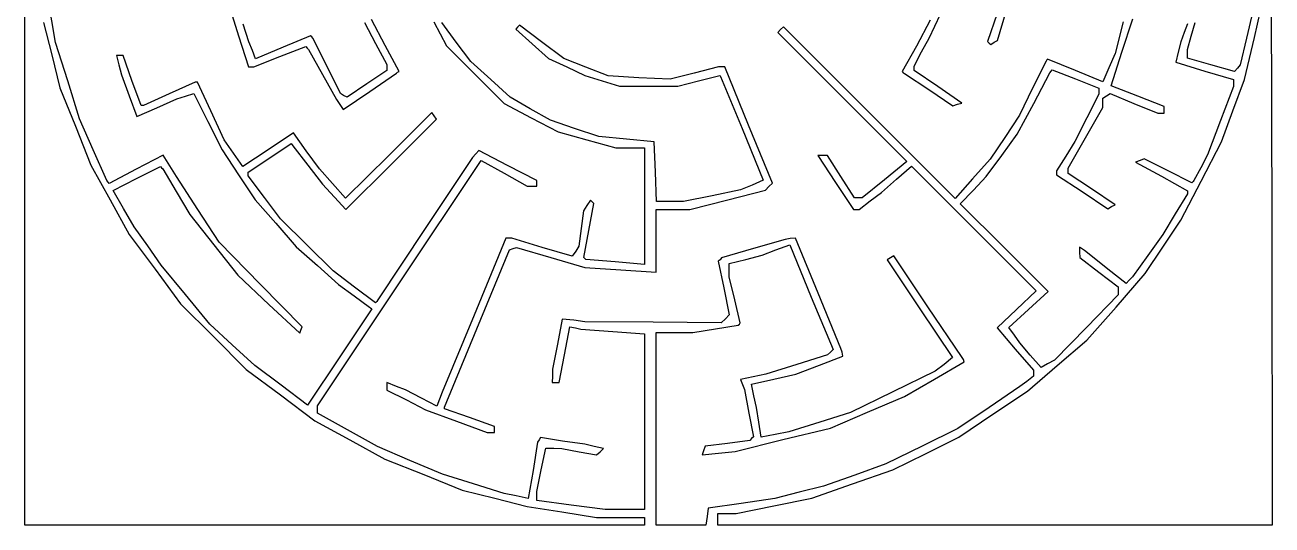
# Model space of a CAD drawing. Extents: x 0 to 914, y -823 to 91.
# Drawn here: x 0 to 914, y -823 to -456 of the extents above; entities that cross this region are included whole.
import ezdxf

# ---------------------------------------------------------------- set-up
doc = ezdxf.new("R2010")
doc.units = 0

msp = doc.modelspace()

# ---------------------------------------------------------------- linework, layer by layer
at = {"layer": 'Layer 1'}
for p, q in [((-0.0006, -822.959366), (-0.0006, -365.759366)), ((913.55328, -381.28199), (914.117724, -602.26199)), ((22.294768, -469.335328), (16.932548, -437.162028)), ((901.41773, -465.66639), (908.47328, -434.90419)), ((149.577322, -441.678448), (156.632872, -464.256248)), ((712.892782, -447.887616), (705.837232, -468.489816)), ((713.175012, -467.643156), (719.666122, -445.629856)), ((900.287906, -446.194526), (895.772356, -465.950026)), ((13.54636, -454.659466), (19.75524, -478.366066)), ((164.25291, -468.771734), (160.01958, -455.789534)), ((248.919522, -454.660656), (257.103962, -469.900656)), ((264.159454, -471.31176), (253.999454, -452.40286)), ((299.719464, -454.09615), (309.032794, -471.59395)), ((316.088396, -469.053986), (305.646196, -454.660686)), ((362.654944, -456.63625), (361.243834, -458.04736)), ((378.741644, -468.77175), (362.654944, -456.63625)), ((663.786088, -452.96762), (653.626088, -471.87652)), ((667.17271, -457.201054), (671.40604, -448.452174)), ((805.1793, -454.096692), (799.25264, -477.238892)), ((804.33264, -476.392192), (812.23486, -451.838892)), ((852.310256, -455.507756), (850.052476, -461.998866)), ((855.132476, -464.538886), (857.954696, -454.661116)), ((156.632872, -464.256248), (163.970642, -487.116248)), ((209.40849, -464.256174), (189.37069, -472.722834)), ((210.255156, -465.10284), (209.40849, -464.256174)), ((211.101822, -465.949506), (210.255156, -465.10284)), ((221.261822, -486.269506), (211.101822, -465.949506)), ((361.243834, -458.04736), (359.832724, -459.45847)), ((359.832724, -459.45847), (371.968224, -470.18287)), ((554.001752, -459.741052), (552.026202, -461.998832)), ((552.026202, -461.998832), (599.157302, -509.129932)), ((556.259532, -457.765502), (554.001752, -459.741052)), ((619.195032, -520.701002), (556.259532, -457.765502)), ((657.29494, -476.109934), (662.93938, -465.949934)), ((662.93938, -465.949934), (667.17271, -457.201054)), ((850.052476, -461.998866), (847.512476, -468.772196)), ((852.310256, -474.416656), (855.132476, -464.538886)), ((895.772356, -465.950026), (890.974586, -485.705526)), ((894.07996, -496.42859), (901.41773, -465.66639)), ((31.325868, -497.275328), (22.294768, -469.335328)), ((166.79291, -474.980614), (164.25291, -468.771734)), ((169.05069, -481.189494), (166.79291, -474.980614)), ((189.37069, -472.722834), (169.05069, -481.189494)), ((186.830642, -479.496258), (206.021742, -472.158488)), ((206.021742, -472.158488), (206.868408, -473.287378)), ((206.868408, -473.287378), (207.997298, -474.416268)), ((207.997298, -474.416268), (218.157298, -492.760668)), ((257.103962, -469.900656), (265.288402, -485.422856)), ((274.319454, -490.50286), (264.159454, -471.31176)), ((309.032794, -471.59395), (330.199494, -492.76065)), ((326.812796, -483.165086), (316.088396, -469.053986)), ((371.968224, -470.18287), (383.821524, -480.90727)), ((395.110544, -480.90725), (378.741644, -468.77175)), ((653.626088, -471.87652), (643.183888, -490.50322)), ((705.837232, -468.489816), (706.966122, -469.618706)), ((706.966122, -469.618706), (708.095012, -470.747596)), ((708.095012, -470.747596), (710.635012, -469.054266)), ((710.635012, -469.054266), (713.175012, -467.643156)), ((847.512476, -468.772196), (845.536926, -476.392186)), ((852.310256, -477.521096), (852.310256, -474.416656)), ((19.75524, -478.366066), (25.6819, -502.354966)), ((69.708014, -478.648868), (67.168014, -478.648868)), ((67.168014, -478.648868), (68.861344, -485.704418)), ((71.965794, -478.648868), (69.708014, -478.648868)), ((78.456904, -496.993268), (71.965794, -478.648868)), ((167.921742, -487.116248), (186.830642, -479.496258)), ((341.488296, -496.429486), (326.812796, -483.165086)), ((383.821524, -480.90727), (397.368224, -487.11615)), ((411.197244, -487.39836), (395.110544, -480.90725)), ((651.93272, -486.552134), (657.29494, -476.109934)), ((748.734852, -482.883302), (738.857082, -502.638802)), ((749.299296, -482.036636), (748.734852, -482.883302)), ((749.86374, -481.472192), (749.299296, -482.036636)), ((770.18374, -489.656632), (749.86374, -481.472192)), ((799.25264, -477.238892), (794.73709, -487.681092)), ((796.43042, -500.945492), (804.33264, -476.392192)), ((845.536926, -476.392186), (843.843596, -483.729956)), ((843.843596, -483.729956), (865.010296, -490.221066)), ((852.310256, -480.625536), (852.310256, -477.521096)), ((869.525756, -485.705536), (852.310256, -480.625536)), ((68.861344, -485.704418), (70.836894, -493.042188)), ((70.836894, -493.042188), (76.481334, -508.282188)), ((163.970642, -487.116248), (165.946192, -487.116248)), ((165.946192, -487.116248), (167.921742, -487.116248)), ((218.157298, -492.760668), (228.317298, -511.105068)), ((231.421822, -506.589506), (221.261822, -486.269506)), ((265.288402, -489.656186), (250.612902, -499.533956)), ((252.870598, -505.178448), (272.343898, -491.631748)), ((265.288402, -485.422856), (265.288402, -487.680636)), ((265.288402, -487.680636), (265.288402, -489.656186)), ((272.343898, -491.631748), (273.190564, -491.067304)), ((273.190564, -491.067304), (274.319454, -490.50286)), ((330.199494, -492.76065), (351.366194, -513.92725)), ((397.368224, -487.11615), (410.632624, -493.32503)), ((410.632624, -493.32503), (423.332624, -497.27614)), ((427.566144, -493.60724), (411.197244, -487.39836)), ((450.143944, -495.01835), (427.566144, -493.60724)), ((490.783944, -491.63169), (473.003944, -496.14724)), ((508.563944, -487.11614), (490.783944, -491.63169)), ((493.888124, -497.27614), (509.410324, -493.32503)), ((510.821724, -487.11614), (508.563944, -487.11614)), ((509.410324, -493.32503), (509.692546, -493.607252)), ((509.692546, -493.607252), (509.974768, -494.171696)), ((513.079504, -487.11614), (510.821724, -487.11614)), ((530.577304, -529.73164), (513.079504, -487.11614)), ((643.183888, -490.50322), (644.030554, -491.349886)), ((644.030554, -491.349886), (644.87722, -491.91433)), ((644.87722, -491.91433), (662.65722, -503.76763)), ((651.93272, -487.963244), (651.93272, -486.552134)), ((651.93272, -489.656574), (651.93272, -487.963244)), ((669.43052, -501.509874), (651.93272, -489.656574)), ((739.703588, -513.927688), (751.556888, -491.349888)), ((751.556888, -491.349888), (752.403554, -490.220998)), ((752.403554, -490.220998), (753.25022, -489.374332)), ((753.25022, -489.374332), (770.18352, -495.865442)), ((790.22154, -498.123292), (770.18374, -489.656632)), ((794.73709, -487.681092), (790.22154, -498.123292)), ((865.010296, -490.221066), (886.176996, -496.429946)), ((886.741256, -490.503306), (869.525756, -485.705536)), ((888.999036, -487.963306), (886.741256, -490.503306)), ((890.974586, -485.705526), (888.999036, -487.963306)), ((25.6819, -502.354966), (36.9708, -530.577166)), ((40.074748, -525.215328), (31.325868, -497.275328)), ((85.230234, -515.337668), (78.456904, -496.993268)), ((124.741366, -498.404348), (105.832466, -506.871008)), ((125.588032, -498.404348), (124.741366, -498.404348)), ((126.434698, -498.404348), (125.588032, -498.404348)), ((136.312468, -519.288748), (126.434698, -498.404348)), ((250.612902, -499.533956), (236.219602, -509.411726)), ((355.881596, -509.411686), (341.488296, -496.429486)), ((423.332624, -497.27614), (436.032624, -501.22725)), ((436.032624, -501.22725), (457.199224, -501.22725)), ((473.003944, -496.14724), (450.143944, -495.01835)), ((457.199224, -501.22725), (478.648124, -501.22725)), ((478.648124, -501.22725), (493.888124, -497.27614)), ((509.974768, -494.171696), (525.779168, -532.271696)), ((686.92832, -513.645374), (669.43052, -501.509874)), ((738.857082, -502.638802), (729.261532, -522.394302)), ((770.18352, -495.865442), (787.39902, -502.638772)), ((787.39902, -502.638772), (787.39902, -504.896552)), ((815.90372, -508.565482), (796.43042, -500.945492)), ((886.176996, -501.509946), (876.581446, -526.345446)), ((885.6133, -519.28859), (894.07996, -496.42859)), ((886.176996, -496.429946), (886.176996, -498.969946)), ((886.176996, -498.969946), (886.176996, -501.509946)), ((76.481334, -508.282188), (82.125774, -523.522188)), ((105.832466, -506.871008), (86.923566, -515.337668)), ((96.801274, -517.031078), (111.476774, -510.539968)), ((111.476774, -510.539968), (117.685654, -508.564418)), ((117.685654, -508.564418), (123.894534, -506.588868)), ((123.894534, -506.588868), (134.054534, -527.191068)), ((228.317298, -511.105068), (230.857298, -514.773958)), ((233.679602, -508.000616), (231.421822, -506.589506)), ((233.397298, -518.442848), (252.870598, -505.178448)), ((236.219602, -509.411726), (233.679602, -508.000616)), ((370.557096, -517.878346), (355.881596, -509.411686)), ((599.157302, -509.129932), (646.570602, -556.543232)), ((662.65722, -503.76763), (680.43722, -515.62093)), ((787.39902, -507.154332), (778.65014, -524.369832)), ((787.39902, -504.896552), (787.39902, -507.154332)), ((790.22142, -509.976592), (793.04364, -508.283262)), ((790.22142, -513.363252), (790.22142, -509.976592)), ((793.04364, -508.283262), (795.58364, -506.589932)), ((795.58364, -506.589932), (813.08144, -513.927702)), ((835.37702, -516.185472), (815.90372, -508.565482)), ((82.125774, -523.522188), (96.801274, -517.031078)), ((86.0769, -515.337668), (85.230234, -515.337668)), ((86.923566, -515.337668), (86.0769, -515.337668)), ((146.190238, -540.455448), (136.312468, -519.288748)), ((230.857298, -514.773958), (233.397298, -518.442848)), ((298.308078, -520.417488), (266.699178, -552.026388)), ((300.001408, -522.957488), (298.308078, -520.417488)), ((351.366194, -513.92725), (371.121694, -524.36945)), ((385.232596, -526.062786), (370.557096, -517.878346)), ((682.130532, -583.636502), (619.195032, -520.701002)), ((680.43722, -515.62093), (683.82388, -514.49204)), ((683.82388, -514.49204), (686.92832, -513.645374)), ((727.568088, -536.505488), (739.703588, -513.927688)), ((777.52142, -539.045412), (790.22142, -516.749912)), ((790.22142, -516.749912), (790.22142, -513.363252)), ((813.08144, -513.927702), (830.57924, -520.983252)), ((830.57924, -520.983252), (833.11924, -520.983252)), ((833.11924, -520.983252), (835.37702, -520.983252)), ((835.37702, -518.725472), (835.37702, -516.185472)), ((835.37702, -520.983252), (835.37702, -518.725472)), ((877.42886, -542.14859), (885.6133, -519.28859)), ((49.952518, -547.793128), (40.074748, -525.215328)), ((134.054534, -527.191068), (144.496734, -547.793268)), ((268.674738, -558.517488), (301.694738, -525.497488)), ((301.694738, -525.497488), (300.001408, -522.957488)), ((371.121694, -524.36945), (390.877194, -534.81165)), ((403.012596, -532.271666), (385.232596, -526.062786)), ((548.075104, -572.34714), (530.577304, -529.73164)), ((729.261532, -522.394302), (718.537132, -538.763202)), ((778.65014, -524.369832), (769.90126, -541.867632)), ((876.581446, -526.345446), (866.985896, -551.463246)), ((36.9708, -530.577166), (48.2597, -559.081566)), ((196.990298, -535.375388), (178.363598, -547.793188)), ((206.303628, -548.639788), (196.990298, -535.375388)), ((390.877194, -534.81165), (412.043894, -540.45609)), ((420.792596, -538.198326), (403.012596, -532.271666)), ((441.112596, -540.173876), (420.792596, -538.198326)), ((525.779168, -532.271696), (541.301368, -570.089396)), ((718.537132, -538.763202), (707.812732, -554.849902)), ((716.279188, -552.027688), (727.568088, -536.505488)), ((764.82142, -561.340912), (777.52142, -539.045412)), ((60.112518, -570.370928), (49.952518, -547.793128)), ((144.496734, -547.793268), (156.632234, -566.137668)), ((152.963568, -550.333218), (146.190238, -540.455448)), ((178.363598, -547.793188), (159.736898, -560.210988)), ((179.49261, -553.719726), (195.29701, -543.277526)), ((195.29701, -543.277526), (195.861454, -544.124192)), ((195.861454, -544.124192), (196.425898, -544.970858)), ((196.425898, -544.970858), (207.432598, -559.081958)), ((215.899178, -561.904188), (206.303628, -548.639788)), ((332.739102, -548.357366), (330.481322, -550.897366)), ((353.905802, -559.364066), (332.739102, -548.357366)), ((412.043894, -540.45609), (433.210594, -546.38275)), ((433.210594, -546.38275), (443.652794, -546.38275)), ((461.432596, -542.149426), (441.112596, -540.173876)), ((443.652794, -546.38275), (454.377194, -546.38275)), ((454.377194, -546.38275), (454.377194, -588.99825)), ((462.279262, -564.162726), (461.432596, -542.149426)), ((769.90126, -541.867632), (763.12793, -552.592032)), ((862.47106, -570.93519), (877.42886, -542.14859)), ((101.31685, -551.744308), (81.56135, -562.186508)), ((106.11462, -559.646528), (101.31685, -551.744308)), ((159.736898, -560.210988), (152.963568, -550.333218)), ((163.68821, -564.161926), (179.49261, -553.719726)), ((266.699178, -552.026388), (235.090278, -583.352988)), ((274.601452, -645.441816), (334.432552, -555.695216)), ((328.223542, -553.437366), (293.510242, -605.648466)), ((330.481322, -550.897366), (328.223542, -553.437366)), ((334.432552, -555.695216), (351.365852, -565.008546)), ((584.763932, -552.027632), (581.377272, -552.027632)), ((581.377272, -552.027632), (594.359472, -571.783132)), ((588.432822, -552.027632), (584.763932, -552.027632)), ((598.310592, -567.549832), (588.432822, -552.027632)), ((646.570602, -556.543232), (630.201702, -569.807632)), ((707.812732, -554.849902), (694.830532, -569.243202)), ((704.708088, -567.549888), (716.279188, -552.027688)), ((763.12793, -552.592032), (756.3546, -563.316432)), ((817.596976, -555.696588), (814.210316, -556.825478)), ((814.210316, -556.825478), (833.401416, -567.267678)), ((820.701416, -554.567698), (817.596976, -555.696588)), ((838.199216, -563.316578), (820.701416, -554.567698)), ((866.985896, -551.463246), (862.188126, -561.058796)), ((48.2597, -559.081566), (62.3708, -584.481566)), ((81.56135, -562.186508), (61.80585, -572.628708)), ((81.843416, -568.959876), (99.341216, -560.210996)), ((99.341216, -560.210996), (100.187882, -561.057662)), ((100.187882, -561.057662), (101.034548, -561.904328)), ((101.034548, -561.904328), (110.912318, -578.555428)), ((111.19462, -567.548748), (106.11462, -559.646528)), ((156.632234, -566.137668), (168.767734, -584.482068)), ((163.68821, -565.573036), (163.68821, -564.161926)), ((163.68821, -566.984146), (163.68821, -565.573036)), ((207.432598, -559.081958), (218.156998, -573.193058)), ((225.494728, -572.628588), (215.899178, -561.904188)), ((235.372538, -591.537488), (268.674738, -558.517488)), ((351.365852, -565.008546), (368.299152, -574.604096)), ((375.354702, -570.370766), (353.905802, -559.364066)), ((463.125928, -585.893826), (462.279262, -564.162726)), ((638.950552, -569.525322), (649.957252, -559.929772)), ((649.957252, -559.929772), (695.677252, -605.649772)), ((756.3546, -563.316432), (756.3546, -564.727542)), ((756.3546, -564.727542), (756.3546, -566.138652)), ((756.3546, -566.138652), (775.2635, -578.556452)), ((764.82142, -563.316462), (764.82142, -561.340912)), ((764.82142, -565.292012), (764.82142, -563.316462)), ((782.03692, -576.580912), (764.82142, -565.292012)), ((855.697016, -572.065458), (838.199216, -563.316578)), ((862.188126, -561.058796), (857.108126, -570.372126)), ((60.959184, -571.499818), (60.112518, -570.370928)), ((61.80585, -572.628708), (60.959184, -571.499818)), ((64.627916, -577.708756), (81.843416, -568.959876)), ((126.71682, -591.537648), (111.19462, -567.548748)), ((175.54151, -582.788546), (163.68821, -566.984146)), ((218.156998, -573.193058), (226.905878, -582.506388)), ((235.090278, -583.352988), (225.494728, -572.628588)), ((368.299152, -574.604096), (371.968042, -574.604096)), ((371.968042, -574.604096), (375.354702, -574.604096)), ((375.354702, -572.628546), (375.354702, -570.370766)), ((375.354702, -574.604096), (375.354702, -572.628546)), ((533.116928, -573.758286), (524.650268, -577.144946)), ((541.301368, -570.089396), (533.116928, -573.758286)), ((542.995104, -577.42714), (545.535104, -574.88714)), ((545.535104, -574.88714), (548.075104, -572.34714)), ((594.359472, -571.783132), (607.623872, -591.538632)), ((608.188362, -583.072032), (598.310592, -567.549832)), ((630.201702, -569.807632), (613.832802, -583.072032)), ((627.943852, -579.120872), (638.950552, -569.525322)), ((694.830532, -569.243202), (682.130532, -583.636502)), ((695.394758, -577.427658), (704.708088, -567.549888)), ((833.401416, -567.267678), (852.310316, -577.992078)), ((847.51326, -599.43959), (862.47106, -570.93519)), ((856.543682, -571.218792), (855.697016, -572.065458)), ((857.108126, -570.372126), (856.543682, -571.218792)), ((62.3708, -584.481566), (76.4819, -609.881566)), ((72.247906, -590.973156), (64.627916, -577.708756)), ((110.912318, -578.555428), (120.790088, -595.206528)), ((168.767734, -584.482068), (184.007734, -601.697568)), ((187.39481, -598.592946), (175.54151, -582.788546)), ((226.905878, -582.506388), (235.372538, -591.537488)), ((414.583864, -584.76496), (412.043864, -588.71607)), ((415.712754, -585.89385), (414.583864, -584.76496)), ((503.765868, -581.660496), (482.881468, -585.893826)), ((487.397304, -591.53824), (515.337304, -584.48269)), ((524.650268, -577.144946), (503.765868, -581.660496)), ((515.337304, -584.48269), (542.995104, -577.42714)), ((611.010582, -583.072032), (608.188362, -583.072032)), ((613.832802, -583.072032), (611.010582, -583.072032)), ((619.759412, -585.329752), (627.943852, -579.120872)), ((685.799208, -587.587658), (695.394758, -577.427658)), ((775.2635, -578.556452), (793.8902, -591.256452)), ((799.25242, -588.152012), (782.03692, -576.580912)), ((852.310316, -580.249858), (843.279216, -594.925358)), ((852.310316, -577.992078), (852.310316, -579.120968)), ((852.310316, -579.120968), (852.310316, -580.249858)), ((80.150126, -604.237556), (72.247906, -590.973156)), ((142.52122, -615.526548), (126.71682, -591.537648)), ((409.503864, -592.66718), (407.810534, -605.64938)), ((412.043864, -588.71607), (409.503864, -592.66718)), ((413.454974, -607.06046), (417.123864, -587.30496)), ((417.123864, -587.30496), (415.712754, -585.89385)), ((454.377194, -588.99825), (454.377194, -631.89595)), ((462.844004, -614.39824), (462.844004, -591.53824)), ((462.844004, -591.53824), (475.261804, -591.53824)), ((473.003698, -585.893826), (463.125928, -585.893826)), ((482.881468, -585.893826), (473.003698, -585.893826)), ((475.261804, -591.53824), (487.397304, -591.53824)), ((607.623872, -591.538632), (609.599422, -591.538632)), ((609.599422, -591.538632), (611.574972, -591.538632)), ((611.574972, -591.538632), (619.759412, -585.329752)), ((717.972508, -619.478758), (685.799208, -587.587658)), ((793.8902, -591.256452), (796.71242, -589.563122)), ((796.71242, -589.563122), (799.25242, -588.152012)), ((120.790088, -595.206528), (138.570088, -617.502028)), ((184.007734, -601.697568), (198.965534, -618.913068)), ((206.86811, -617.784046), (187.39481, -598.592946)), ((843.279216, -594.925358), (834.248116, -609.883158)), ((834.24886, -619.19509), (847.51326, -599.43959)), ((914.117724, -602.26199), (914.399946, -822.95999)), ((76.4819, -609.881566), (95.3908, -635.281566)), ((90.027896, -618.348656), (80.150126, -604.237556)), ((293.510242, -605.648466), (258.796942, -657.859566)), ((407.810534, -605.64938), (406.117204, -618.63158)), ((409.786084, -626.81596), (413.454974, -607.06046)), ((695.677252, -605.649772), (741.397252, -651.369772)), ((834.248116, -609.883158), (823.241416, -625.405358)), ((99.905666, -632.459756), (90.027896, -618.348656)), ((138.570088, -617.502028), (156.067888, -639.797528)), ((172.71902, -646.570948), (142.52122, -615.526548)), ((198.965534, -618.913068), (214.487734, -632.741968)), ((226.05921, -636.692946), (206.86811, -617.784046)), ((352.495064, -612.70492), (329.352864, -669.14932)), ((331.328504, -679.027072), (355.317404, -621.171572)), ((354.752844, -612.70492), (352.495064, -612.70492)), ((357.010624, -612.70492), (354.752844, -612.70492)), ((355.317404, -621.171572), (357.857404, -620.324906)), ((379.306124, -619.47825), (357.010624, -612.70492)), ((357.857404, -620.324906), (360.397404, -619.47824)), ((360.397404, -619.47824), (385.515204, -626.81601)), ((401.319424, -625.96936), (379.306124, -619.47825)), ((406.117204, -618.63158), (403.859424, -622.30047)), ((462.844004, -637.54044), (462.844004, -614.39824)), ((534.24571, -620.324244), (510.82131, -627.097574)), ((557.38791, -613.550914), (534.24571, -620.324244)), ((540.45499, -625.121928), (550.61499, -621.170818)), ((550.61499, -621.170818), (560.77499, -617.501928)), ((561.0568, -612.98647), (557.38791, -613.550914)), ((560.77499, -617.501928), (576.57939, -655.884128)), ((565.00791, -612.704248), (561.0568, -612.98647)), ((581.65901, -653.061948), (565.00791, -612.704248)), ((750.145808, -651.652058), (717.972508, -619.478758)), ((776.956896, -621.736458), (773.288006, -619.196458)), ((773.288006, -619.196458), (773.288006, -622.865348)), ((780.343556, -624.276458), (776.956896, -621.736458)), ((821.26666, -638.66839), (834.24886, -619.19509)), ((385.515204, -626.81601), (410.633004, -634.15378)), ((403.859424, -622.30047), (401.319424, -625.96936)), ((410.350528, -627.380404), (409.786084, -626.81596)), ((411.197194, -628.22707), (410.350528, -627.380404)), ((432.646094, -629.9204), (411.197194, -628.22707)), ((454.377194, -631.89595), (432.646094, -629.9204)), ((509.69242, -628.508684), (508.28131, -629.637574)), ((508.28131, -629.637574), (512.51464, -649.110874)), ((510.82131, -627.097574), (509.69242, -628.508684)), ((516.46619, -631.330808), (528.60169, -628.226368)), ((528.60169, -628.226368), (540.45499, -625.121928)), ((634.71675, -627.097468), (632.17675, -628.508578)), ((632.17675, -628.508578), (656.16565, -664.350778)), ((636.97453, -625.686358), (634.71675, -627.097468)), ((662.09233, -662.939658), (636.97453, -625.686358)), ((773.288006, -622.865348), (773.570228, -626.816458)), ((773.570228, -626.816458), (787.399128, -637.540858)), ((793.890256, -635.283158), (780.343556, -624.276458)), ((823.241416, -625.405358), (811.952516, -640.927558)), ((95.3908, -635.281566), (114.0175, -660.681566)), ((117.685666, -653.908656), (99.905666, -632.459756)), ((156.067888, -639.797528), (178.927888, -661.246428)), ((214.487734, -632.741968), (230.009934, -646.570868)), ((241.58141, -648.546246), (226.05921, -636.692946)), ((410.633004, -634.15378), (436.879604, -635.84711)), ((436.879604, -635.84711), (462.844004, -637.54044)), ((516.46619, -636.128578), (516.46619, -631.330808)), ((516.46619, -640.926348), (516.46619, -636.128578)), ((787.399128, -637.540858), (801.510228, -648.265258)), ((807.436956, -646.007558), (793.890256, -635.283158)), ((800.09996, -663.22169), (821.26666, -638.66839)), ((203.19902, -677.615348), (172.71902, -646.570948)), ((214.488152, -735.470616), (274.601452, -645.441816)), ((230.009934, -646.570868), (241.298834, -655.037528)), ((257.10361, -660.117346), (241.58141, -648.546246)), ((512.51464, -649.110874), (516.46575, -668.866374)), ((520.4173, -657.859648), (516.46619, -640.926348)), ((801.510228, -648.265258), (801.510228, -651.369698)), ((809.694736, -643.467558), (807.436956, -646.007558)), ((811.952516, -640.927558), (809.694736, -643.467558)), ((135.465666, -675.639756), (117.685666, -653.908656)), ((241.298834, -655.037528), (252.587734, -663.221968)), ((258.796942, -657.859566), (257.950276, -658.988456)), ((524.36841, -674.792948), (520.4173, -657.859648)), ((576.57939, -655.884128), (592.66609, -694.266328)), ((598.31011, -693.419648), (581.65901, -653.061948)), ((741.397252, -651.369772), (727.003952, -664.916472)), ((735.752508, -664.916458), (750.145808, -651.652058)), ((801.510228, -654.191918), (778.368028, -678.180818)), ((801.510228, -651.369698), (801.510228, -654.191918)), ((114.0175, -660.681566), (138.2886, -684.670466)), ((178.927888, -661.246428), (201.505688, -682.413128)), ((254.281066, -664.350856), (230.856666, -699.628556)), ((252.587734, -663.221968), (253.4344, -663.786412)), ((253.4344, -663.786412), (254.281066, -664.350856)), ((257.950276, -658.988456), (257.10361, -660.117346)), ((656.16565, -664.350778), (680.15455, -700.192978)), ((687.21013, -700.192958), (662.09233, -662.939658)), ((727.003952, -664.916472), (712.892852, -678.463172)), ((721.359208, -678.180858), (735.752508, -664.916458)), ((778.65106, -687.49279), (800.09996, -663.22169)), ((151.834566, -690.879756), (135.465666, -675.639756)), ((329.352864, -669.14932), (305.928464, -725.59372)), ((393.98139, -671.970812), (390.59473, -690.315212)), ((402.44805, -672.817478), (393.98139, -671.970812)), ((410.63249, -673.946368), (402.44805, -672.817478)), ((460.58579, -674.22859), (410.63249, -673.946368)), ((510.53909, -674.793034), (460.58579, -674.22859)), ((506.3062, -679.02628), (522.9573, -676.48628)), ((513.64353, -671.688594), (510.53909, -674.793034)), ((516.46575, -668.866374), (513.64353, -671.688594)), ((522.9573, -676.48628), (523.803966, -675.639614)), ((523.803966, -675.639614), (524.36841, -674.792948)), ((138.2886, -684.670466), (162.2775, -708.941566)), ((201.505688, -682.413128), (202.352354, -680.155348)), ((202.352354, -680.155348), (203.19902, -677.615348)), ((307.621904, -736.600372), (331.328504, -679.027072)), ((395.674728, -698.217382), (399.625838, -677.615182)), ((399.625838, -677.615182), (403.576948, -678.461848)), ((403.576948, -678.461848), (407.528058, -679.308514)), ((407.528058, -679.308514), (430.952458, -681.001844)), ((430.952458, -681.001844), (454.376858, -682.695174)), ((454.376858, -682.695174), (454.376858, -747.041774)), ((462.844, -752.404), (462.844, -681.8485)), ((462.844, -681.8485), (476.3907, -681.8485)), ((476.3907, -681.8485), (489.6551, -681.8485)), ((489.6551, -681.8485), (506.3062, -679.02628)), ((712.892852, -678.463172), (726.157252, -693.985372)), ((725.592538, -683.825298), (721.359208, -678.180858)), ((729.543648, -689.469738), (725.592538, -683.825298)), ((778.368028, -678.180818), (754.943628, -702.169718)), ((168.485666, -706.119756), (151.834566, -690.879756)), ((390.59473, -690.315212), (386.92584, -708.659612)), ((592.66609, -694.266328), (590.69054, -696.241878)), ((599.156776, -696.241868), (598.31011, -693.419648)), ((726.157252, -693.985372), (739.421652, -709.507572)), ((737.163638, -698.500838), (729.543648, -689.469738)), ((756.91996, -706.11949), (778.65106, -687.49279)), ((230.856666, -699.628556), (207.150066, -735.188556)), ((391.723618, -718.537382), (395.674728, -698.217382)), ((588.43276, -698.217428), (565.85496, -705.272978)), ((582.50572, -705.837418), (599.72122, -699.064088)), ((590.69054, -696.241878), (588.43276, -698.217428)), ((599.72122, -699.064088), (599.156776, -696.241868)), ((666.89014, -715.997398), (688.62124, -703.297398)), ((680.15455, -700.192978), (673.94567, -705.272978)), ((688.056796, -701.604068), (687.21013, -700.192958)), ((688.62124, -703.297398), (688.056796, -701.604068)), ((745.065858, -707.531938), (737.163638, -698.500838)), ((754.943628, -702.169718), (749.863628, -704.709718)), ((162.2775, -708.941566), (187.3953, -727.568266)), ((187.958966, -720.513056), (168.485666, -706.119756)), ((386.92584, -708.659612), (386.92584, -713.739612)), ((543.27716, -712.328528), (533.96383, -714.304078)), ((565.85496, -705.272978), (543.27716, -712.328528)), ((549.20352, -715.997418), (565.29022, -712.328528)), ((565.29022, -712.328528), (582.50572, -705.837418)), ((667.45456, -710.070748), (636.41016, -725.310748)), ((673.94567, -705.272978), (667.45456, -710.070748)), ((735.18886, -724.74619), (756.91996, -706.11949)), ((739.421652, -709.507572), (739.421652, -711.483122)), ((739.421652, -711.483122), (739.421652, -713.740902)), ((749.863628, -704.709718), (745.065858, -707.531938)), ((207.150066, -735.188556), (187.958966, -720.513056)), ((272.344034, -721.3604), (265.288484, -718.53818)), ((265.288484, -718.53818), (265.288484, -721.3604)), ((265.288484, -721.3604), (265.288484, -724.18262)), ((279.117364, -723.9004), (272.344034, -721.3604)), ((386.92584, -713.739612), (386.643618, -718.537382)), ((386.643618, -718.537382), (389.183618, -718.537382)), ((389.183618, -718.537382), (391.723618, -718.537382)), ((533.96383, -714.304078), (524.6505, -716.279628)), ((524.6505, -716.279628), (526.06161, -719.948518)), ((526.06161, -719.948518), (527.47272, -723.617408)), ((532.83462, -719.666308), (549.20352, -715.997418)), ((534.52795, -728.132968), (532.83462, -719.666308)), ((644.87684, -728.697398), (666.89014, -715.997398)), ((729.543882, -721.360902), (706.966082, -736.883102)), ((734.623882, -717.692012), (729.543882, -721.360902)), ((739.421652, -713.740902), (734.623882, -717.692012)), ((187.3953, -727.568266), (212.5131, -746.477166)), ((265.288484, -724.18262), (279.681784, -731.23817)), ((290.688464, -729.82706), (279.117364, -723.9004)), ((279.681784, -731.23817), (293.792884, -738.57594)), ((301.977364, -735.75372), (290.688464, -729.82706)), ((303.952914, -730.67372), (301.977364, -735.75372)), ((305.928464, -725.59372), (303.952914, -730.67372)), ((527.47272, -723.617408), (530.85938, -740.832908)), ((536.5035, -736.881848), (534.52795, -728.132968)), ((636.41016, -725.310748), (605.36576, -740.550748)), ((617.78354, -740.268498), (644.87684, -728.697398)), ((709.78886, -741.67949), (735.18886, -724.74619)), ((214.488152, -738.010616), (214.488152, -735.470616)), ((214.488152, -740.832836), (214.488152, -738.010616)), ((293.792884, -738.57594), (316.370684, -746.76038)), ((307.621904, -737.164816), (307.621904, -736.600372)), ((307.621904, -737.72926), (307.621904, -737.164816)), ((325.966304, -744.22037), (307.621904, -737.72926)), ((538.19683, -747.606248), (536.5035, -736.881848)), ((605.36576, -740.550748), (582.78796, -747.606298)), ((590.69024, -751.839598), (617.78354, -740.268498)), ((706.966082, -736.883102), (684.106082, -752.123102)), ((212.5131, -746.477166), (238.1953, -760.588266)), ((236.501452, -753.250636), (214.488152, -740.832836)), ((316.370684, -746.76038), (338.948484, -755.22704)), ((344.310704, -750.71148), (325.966304, -744.22037)), ((454.376858, -747.041774), (454.376858, -811.670574)), ((530.85938, -740.832908), (534.24604, -758.330708)), ((539.89016, -758.612948), (538.19683, -747.606248)), ((582.78796, -747.606298), (560.21016, -754.661848)), ((684.67106, -758.61279), (709.78886, -741.67949)), ((258.514752, -765.386136), (236.501452, -753.250636)), ((338.948484, -755.22704), (341.770704, -755.22704)), ((341.770704, -755.22704), (344.310704, -755.22704)), ((344.310704, -752.96926), (344.310704, -750.71148)), ((344.310704, -755.22704), (344.310704, -752.96926)), ((377.894718, -758.895056), (377.048052, -760.588386)), ((394.263618, -761.435056), (377.894718, -758.895056)), ((462.84405, -752.405292), (462.844, -752.404)), ((462.84405, -822.960792), (462.84405, -752.405292)), ((534.24604, -758.330708), (532.83493, -759.459598)), ((550.05016, -756.637398), (539.89016, -758.612948)), ((560.21016, -754.661848), (550.05016, -756.637398)), ((555.69474, -760.306258), (590.69024, -751.839598)), ((684.106082, -752.123102), (657.859482, -765.105302)), ((660.39996, -770.74829), (684.67106, -758.61279)), ((238.1953, -760.588266), (263.8775, -774.699366)), ((282.221352, -775.546136), (258.514752, -765.386136)), ((375.919162, -762.281716), (372.532502, -782.883916)), ((377.048052, -760.588386), (375.919162, -762.281716)), ((378.459198, -782.601754), (381.845858, -766.515054)), ((381.845858, -766.515054), (387.772518, -766.515054)), ((387.772518, -766.515054), (393.699178, -766.797276)), ((393.699178, -766.797276), (406.399178, -769.337276)), ((410.632518, -763.692836), (394.263618, -761.435056)), ((417.405848, -765.386166), (410.632518, -763.692836)), ((424.179178, -766.797276), (417.405848, -765.386166)), ((421.639178, -769.337276), (424.179178, -766.797276)), ((498.68602, -765.104038), (497.55713, -768.490698)), ((515.05492, -763.128488), (498.68602, -765.104038)), ((531.42382, -760.870708), (515.05492, -763.128488)), ((520.69924, -769.055138), (555.69474, -760.306258)), ((532.83493, -759.459598), (531.42382, -760.870708)), ((657.859482, -765.105302), (631.330582, -778.087502)), ((263.8775, -774.699366), (292.3819, -785.988266)), ((306.210252, -785.706136), (282.221352, -775.546136)), ((406.399178, -769.337276), (419.099178, -771.595056)), ((419.099178, -771.595056), (421.639178, -769.337276)), ((497.55713, -768.490698), (496.42824, -771.595138)), ((496.42824, -771.595138), (508.56374, -770.184028)), ((508.56374, -770.184028), (520.69924, -769.055138)), ((636.41106, -782.60159), (660.39996, -770.74829)), ((292.3819, -785.988266), (320.6041, -797.277166)), ((328.788052, -792.761686), (306.210252, -785.706136)), ((372.532502, -782.883916), (368.863612, -803.486116)), ((375.354758, -798.406154), (378.459198, -782.601754)), ((608.470582, -786.271942), (585.610582, -794.456382)), ((606.77776, -792.76159), (636.41106, -782.60159)), ((631.330582, -778.087502), (608.470582, -786.271942)), ((351.365852, -799.817236), (328.788052, -792.761686)), ((585.610582, -794.456382), (567.548382, -798.971932)), ((576.86226, -803.20379), (606.77776, -792.76159)), ((320.6041, -797.277166), (344.593, -803.203826)), ((344.593, -803.203826), (368.2996, -809.412706)), ((360.114732, -801.510566), (351.365852, -799.817236)), ((368.863612, -803.486116), (360.114732, -801.510566)), ((375.354758, -801.792814), (375.354758, -798.406154)), ((375.354758, -804.897254), (375.354758, -801.792814)), ((549.768382, -803.487482), (525.215082, -807.156372)), ((549.20446, -808.84823), (576.86226, -803.20379)), ((567.548382, -798.971932), (549.768382, -803.487482)), ((368.2996, -809.412706), (393.6996, -813.363816)), ((400.472558, -808.283914), (375.354758, -804.897254)), ((393.6996, -813.363816), (419.0996, -817.314926)), ((425.308058, -811.670574), (400.472558, -808.283914)), ((439.983558, -811.670574), (425.308058, -811.670574)), ((454.376858, -811.670574), (439.983558, -811.670574)), ((500.943982, -810.543032), (500.097316, -816.751912)), ((525.215082, -807.156372), (500.943982, -810.543032)), ((521.54666, -814.49267), (549.20446, -808.84823)), ((227.1884, -822.959366), (-0.0006, -822.959366)), ((454.3774, -822.959366), (227.1884, -822.959366)), ((419.0996, -817.314926), (436.8796, -817.314926)), ((436.8796, -817.314926), (454.3774, -817.314926)), ((454.3774, -817.314926), (454.3774, -820.137146)), ((454.3774, -820.137146), (454.3774, -822.959366)), ((500.097316, -816.751912), (499.25065, -822.960792)), ((507.999946, -818.72666), (508, -818.726)), ((507.999946, -822.95999), (507.999946, -818.72666)), ((711.199946, -822.95999), (507.999946, -822.95999)), ((508, -818.726), (508, -814.49267)), ((508, -814.49267), (514.77333, -814.49267)), ((514.77333, -814.49267), (521.54666, -814.49267)), ((914.399946, -822.95999), (711.199946, -822.95999)), ((480.90625, -822.960792), (462.84405, -822.960792)), ((499.25065, -822.960792), (480.90625, -822.960792))]:
    msp.add_line(p, q, dxfattribs=at)

doc.saveas('drawing.dxf')
